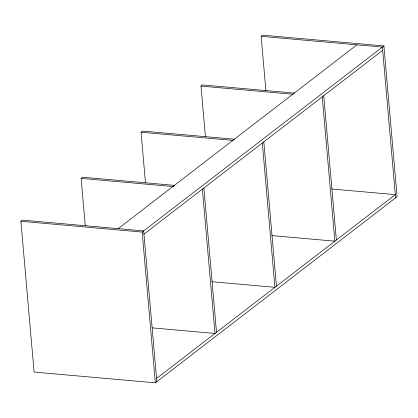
<?xml version="1.0" encoding="UTF-8"?>
<svg xmlns="http://www.w3.org/2000/svg" width="418" height="418" viewBox="0 0 418 418"><rect width="100%" height="100%" fill="white"/><g stroke="black" fill="none" stroke-linecap="round" stroke-linejoin="round"><path stroke-width="0.63" d="M265.916 90.915L261.14 36.324L262.656 35.164L383.907 45.938L397.1 196.711L155.344 382.836L34.093 372.062L20.9 221.289L22.41 220.129L143.667 230.903L156.86 381.676M85.267 225.83L81.118 178.376L82.628 177.216L174.703 185.399M145.49 182.938L141.054 132.234L142.564 131.069L234.639 139.251M205.421 136.791L200.985 86.087L202.495 84.927L294.575 93.109M118.184 228.641L356.915 44.836M20.9 221.289L142.157 232.068L383.907 45.938M143.949 234.132L382.679 50.332M156.578 378.442L395.308 194.642L331.761 188.993M261.14 36.324L382.397 47.098L395.59 197.871M200.985 86.087L293.065 94.269M141.054 132.234L233.129 140.417M81.118 178.376L173.841 186.616M271.972 235.585L334.87 241.176L322.241 96.866M212.036 281.727L274.934 287.318L262.311 143.008M152.1 327.874L214.998 333.465L202.375 189.15M323.751 95.701L336.38 240.01M263.821 141.843L276.444 286.152M203.885 187.99L216.508 332.3M142.157 232.068L155.344 382.836"/></g></svg>
